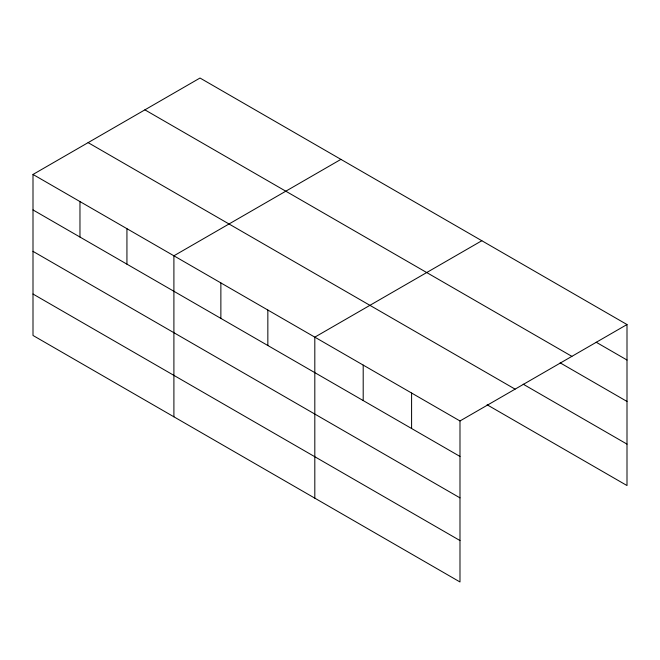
<?xml version="1.0" encoding="UTF-8"?>
<svg xmlns="http://www.w3.org/2000/svg" width="660" height="660" viewBox="0 0 660 660"><rect width="100%" height="100%" fill="white"/><g stroke="black" fill="none" stroke-linecap="round" stroke-linejoin="round"><path stroke-width="0.99" d="M33 174.454L459.987 420.964L459.987 581.971L33 335.462L33 174.454L200.013 78.028L627 324.538L627 485.545L487.105 404.778M340.923 159.374L173.902 255.799L173.902 416.807M481.825 240.727L314.812 337.153L314.812 498.16M459.987 420.964L627 324.538M596.203 342.243L627 360.022M144.903 109.849L571.882 356.359M560.134 362.835L627 401.445M523.182 384.186L627 444.122M88.118 142.634L515.097 389.144M33 209.929L459.987 456.448M33 251.353L459.987 497.871M33 294.03L459.987 540.548M411.592 393.03L411.592 428.505M363.198 365.087L363.198 400.57M267.844 310.035L267.844 345.51M220.869 282.917L220.869 318.392M126.934 228.682L126.934 264.165M79.967 201.564L79.967 237.047"/></g></svg>
